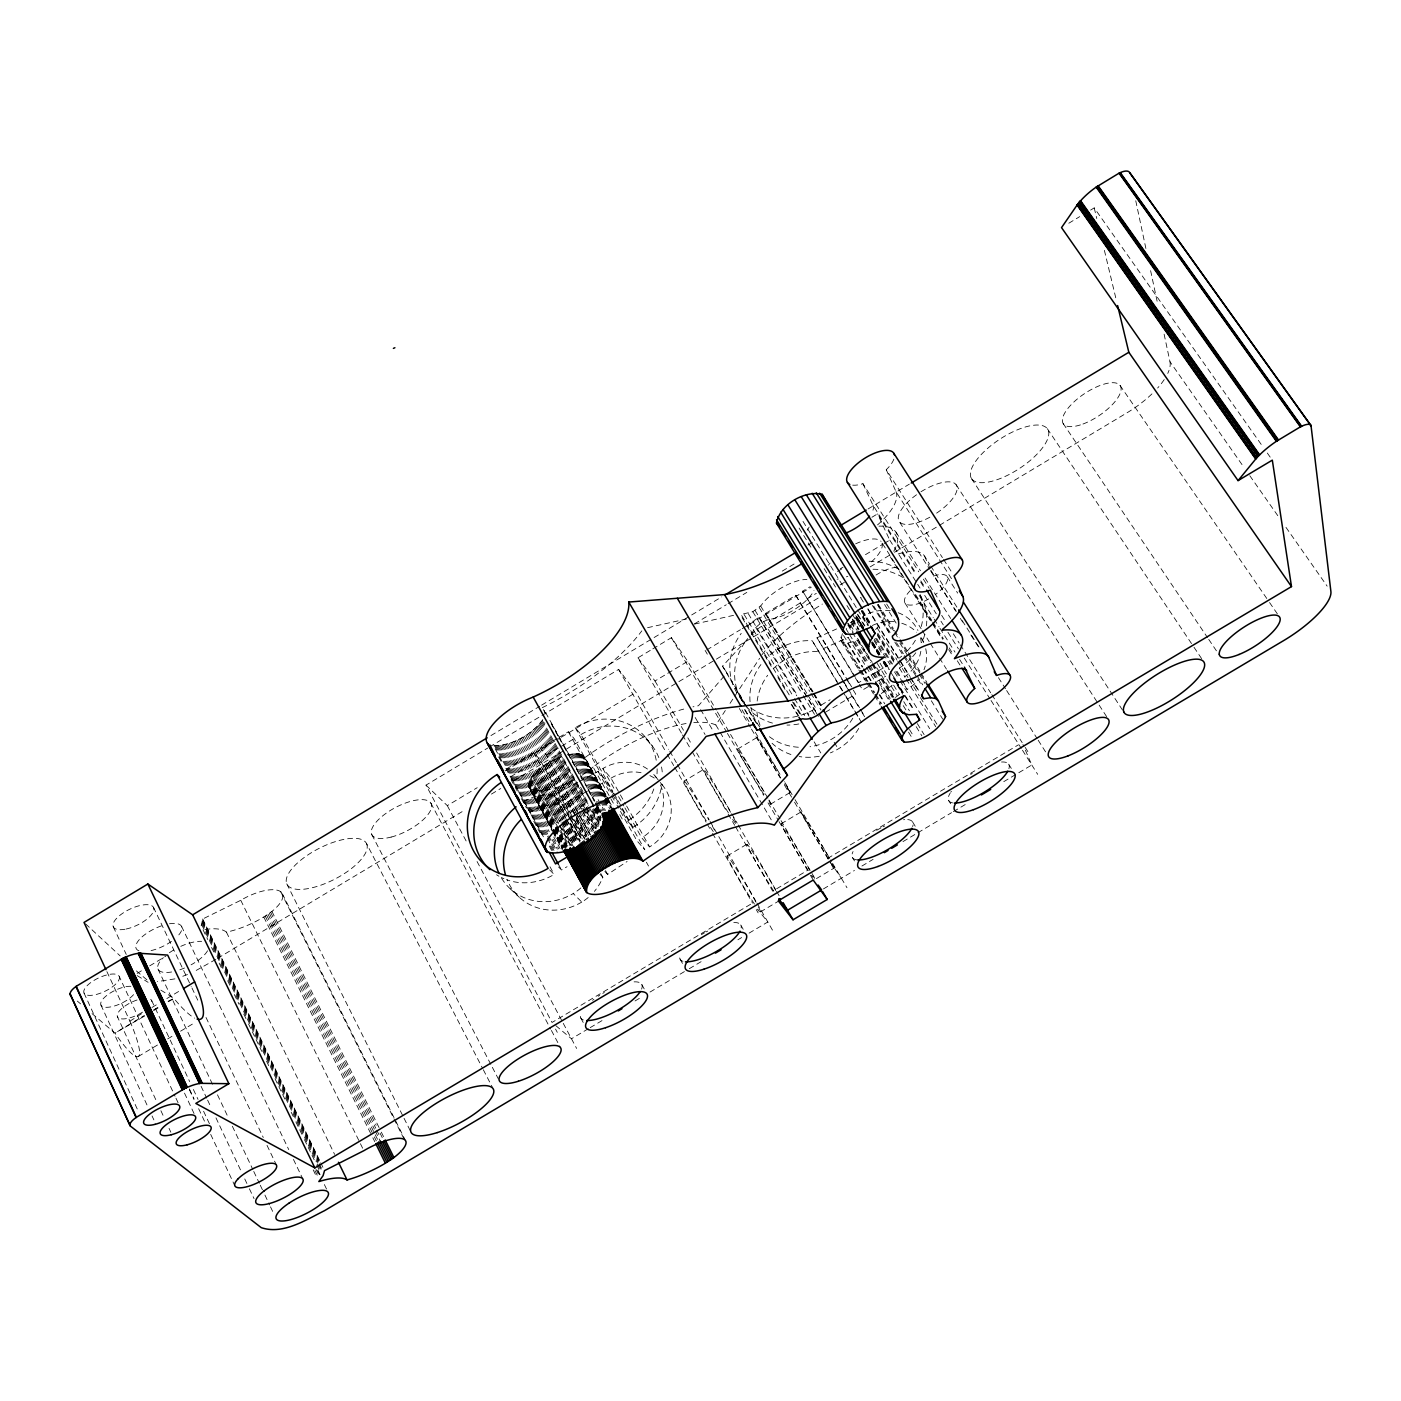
<?xml version="1.0" encoding="UTF-8"?>
<svg xmlns="http://www.w3.org/2000/svg" width="1401" height="1401" viewBox="0 0 1401 1401"><rect width="100%" height="100%" fill="white"/><g stroke="black" fill="none" stroke-linecap="round" stroke-linejoin="round"><path stroke-width="0.75" stroke-dasharray="5 3.75" d="M857.675 668.119L840.705 640.432L842.369 633.655M588.035 804.104L561.626 756.558C548.894 762.547 528.632 771.023 528.913 787.327L552.082 829.567M201.149 925.868L202.725 918.986L240.762 900.3A33.571 12.872 -26.6 0 1 278.484 890.563A33.571 12.872 -26.6 0 1 271.917 911.403L263.791 917.025A52.643 20.297 -26.6 0 1 226.419 932.138A50.401 19.089 -26.1 0 0 202.497 929.984M766.4 754.158L757.083 737.434L779.096 772.844M816.433 878.602L834.523 867.832L832.229 863.261M875.572 629.627L882.28 621.921L883.856 617.368L877.726 604.374M751.426 634.285C754.771 626.895 761.776 621.379 769.517 619.295A32.433 12.644 -31.2 0 0 813.981 590.434M807.221 530.191L809.165 527.056M501.751 760.901L493.502 745.77C512.626 745.525 531.644 734.772 542.905 719.484L544.989 723.249M789.218 694.914L741.041 614.461L752.827 611.729L761.198 605.425A32.433 12.644 -31.2 0 1 806.906 579.489M693.793 722.548A96.739 35.568 -29.6 0 1 715.858 724.965L725.315 710.552M730.044 703.337L733.599 697.926M734.789 696.122L759.622 658.277M724.124 676.158L698.451 705.754A127.211 46.776 -29.6 0 0 692.987 706.84M755.664 722.303L722.513 666.158L750.358 636.036M856.256 616.86L857.85 619.89L846.116 628.996L848.393 632.709M881.282 693.583L893.313 684.301M895.432 697.488L902.244 692.252L896.763 681.657M606.055 795.243L584.97 757.556L586.143 756.715A127.211 46.776 -29.6 0 1 684.476 708.888M604.864 871.475L607.614 874.417L627.105 861.492M1068.805 223.232L1079.698 216.647M1090.591 210.08L1094.216 207.891L1262.283 445.938M490.945 735.578L539.718 706.262M541.609 705.141L689.817 616.072M691.691 614.951L721.708 596.914M808.009 545.042L815.505 540.541M868.042 508.983L909.319 484.168M750.656 904.24L552.047 1022.467L426.009 785.12L487.723 748.046M489.579 746.926L540.068 716.594M541.942 715.473L618.612 669.433L636.036 692.374L668.697 749.307M681.429 733.056L637.963 657.805L650.975 649.976M652.831 648.856L671.429 637.683L687.751 661.325L716.296 710.062M694.511 623.83L726.261 604.759M728.117 603.638L746.803 592.413M782.283 571.1L797.222 562.134M871.93 517.249L877.534 513.887L916.026 574.76M137.14 973.415L142.517 970.175M149.714 965.867L165.878 956.147M506.269 769.061L533.693 752.6L539.735 759.289L570.119 814.366M557.23 738.467L540.523 748.502L546.53 755.227L579.086 814.051M559.087 737.364L568.368 731.795L574.182 738.625L608.069 799.218M795.786 595.302L800.164 603.043L770.34 620.941L765.769 613.305L795.786 595.302L848.235 681.254M858.148 682.532L802.685 591.152L810.181 586.669M426.009 785.12L447.304 805.645L477.198 787.695M505.236 770.865L559.419 738.345M561.293 737.224L636.036 692.374M637.963 657.805L655.003 680.991L665.93 674.424M667.734 673.338L687.751 661.325M706.752 649.924L740.358 629.75M742.232 628.629L811.319 587.177M837.465 571.485L843.069 568.123M865.468 554.673L882.28 544.586M884.136 543.465L889.74 540.103L877.534 513.887M510.665 776.732L539.735 759.289M546.53 755.227L574.182 738.625M807.029 598.928L816.328 593.341M215.824 959.405L193.898 971.716M217.698 958.284L465.167 809.831M491.418 794.087L500.787 788.465M513.904 780.585L564.533 750.218M566.407 749.097L677.016 682.742M678.89 681.622L714.51 660.256M716.384 659.135L752.004 637.77M753.878 636.649L819.497 597.281M840.11 584.918L845.731 581.538M870.109 566.915L892.595 553.413M894.486 552.292L1126.947 412.84A57.056 21.873 -34 0 0 1152.147 393.699M129.908 1021.171L142.727 1013.011M151.991 1007.459L159.416 1003.011M166.824 998.563L181.657 989.666M92.063 1013.623L114.952 1033.097L144.268 1015.532M153.427 1010.033L158.926 1006.741M168.085 1001.26L173.952 998.423A72.589 15.604 59.3 0 0 194.686 1018.124M144.618 1016.023L114.952 1033.097M153.777 1010.524L159.276 1007.214M168.453 1001.715L173.952 998.423M138.139 1056.582L158.436 1044.428M167.647 1038.912L173.181 1035.602M180.554 1031.189L195.317 1022.345M706.227 820.793A32.065 1.524 59.1 0 1 684.143 781.075L703.687 769.377M737.504 749.15L757.083 737.434M821.144 705.106L830.11 699.747M884.942 661.955L887.201 665.615L858.655 682.672L853.051 673.531M558.544 866.974L561.538 870.003L567.072 866.694M825.417 712.251L855.731 694.125L852.333 688.556M868.007 686.788L862.683 689.975L859.286 684.389M876.868 681.499L885.73 676.193M770.515 804.209L790.146 792.493L784.28 781.705M727.101 856.029L746.978 844.173M781.163 823.788L801.039 811.932L822.912 847.15M827.676 858.393L1018.422 744.842M760.41 911.928L780.287 900.107M588.297 1028.754L571.468 1038.771L553.658 1023.833M590.171 1027.651L605.127 1018.755M635.038 1000.962L642.516 996.514M650.011 992.066L687.401 969.825M689.274 968.704L702.356 960.928M737.889 939.791L741.619 937.567M749.097 933.119L767.801 921.998L757.626 909.407M823.455 888.899L854.435 870.459M861.913 866.028L873.103 859.356M902.98 841.598L916.044 833.823M917.9 832.719L951.507 812.72M953.38 811.617L966.445 803.841M1003.781 781.635L1031.784 764.981L1022.958 744.474M577.562 782.423L558.946 792.423L567.51 801.827L586.511 836.204M579.436 781.408L598.052 771.408L606.265 781.005L614.601 795.873M567.51 801.827L606.265 781.005M801.004 811.95L810.864 829.62M542.24 707.68L543.641 706.997A143.708 59.665 -29.3 0 0 641.833 630.87M844.278 683.338L816.993 637.805L836.59 628.944M850.319 622.745L858.165 619.189L863.839 628.384M823.175 648.698L848.428 637.28M840.705 640.432L843.314 642.744L847.552 643.182L858.62 640.099M187.489 974.536L179.871 977.355M174.915 978.861L157.245 981.628M567.317 754.771L578.981 753.738L584.97 757.556M647.595 627.683L686.42 619.014M694.511 624.093L733.669 615.319M790.146 792.493L784.402 783.93M146.895 979.807L135.879 970.49M834.453 867.814L831.896 864.137M137.158 975.604L148.086 982.311M160.835 990.139L173.584 997.967M77.335 1001.102L80.61 1003.887M85.601 923.889L120.171 955.92M510.244 888.777L519.333 897.323M549.63 869.881L554.166 874.417A57.196 52.783 -45.3 0 1 506.532 879.705M501.628 878.287A56.022 51.907 -45.6 0 0 573.237 893.523L581.783 902.069A47.161 43.816 -45.9 0 0 589.348 896.535M523.238 801.827L532.117 811.109A47.056 43.624 -45.5 0 1 562.799 804.647L569.121 816.118M600.066 874.347L602.85 877.271A47.161 43.816 -45.9 0 1 594.392 891.386M523.711 801.547A47.494 43.956 -45.4 0 1 554.183 795.278L562.799 804.647M618.927 805.715L627.455 820.933L632.989 827.29A57.196 53.01 -41.1 0 0 661.937 784.122M624.899 807.869L641.711 837.833L649.591 846.904A42.17 39.298 -41.5 0 0 660.029 782.616M647.49 769.044A42.573 39.613 -41.4 0 0 602.815 768.554L610.994 778.168L619.33 793.036M656.228 760.253A57.564 53.291 -41.1 0 0 575.198 727.679L580.977 734.544L612.815 791.337M655.09 776.049L658.943 780.847M660.239 782.458L662.813 785.646M645.668 737.539L652.743 746.575M1267.31 453.048L1271.057 458.372M1164.108 334.174L1169.975 361.703L1243.563 466.813M1249.815 475.727L1278.5 516.689M1285.978 527.371L1327.15 586.161M829.952 861.703L841.371 878.234M1120.012 385.398L1268.325 600.731M1269.551 602.535L1279.446 616.878M1063.184 423.575L1207.522 637.613M1208.748 639.416L1219.746 655.756M1047.353 428.724L1192.776 645.441M1193.985 647.244L1202.461 659.889M739.465 696.857L743.055 702.216M722.513 666.158L726.979 672.865M971.541 478.617L1122.972 710.797M956.06 484.641L1098.839 704.65M1099.155 705.141L1107.175 717.487M893.838 459.178A27.407 11.173 -32.3 0 1 886.255 469.685L942.4 557.598M943.573 559.437L952.925 574.095M886.255 469.685L895.992 491.663L938.232 557.878M939.406 559.717L952.312 579.944M947.181 576.652L957.671 593.113M898.216 553.938A50.786 19.264 -31.8 0 1 924.52 556.074L929.581 564.183M930.737 566.004L957.496 608.087M916.517 494.763A33.869 13.222 -32.4 0 0 899.039 521.172L929.493 569.121M930.667 570.96L956.375 611.431M962.224 620.643L980.928 650.082M998.458 677.681L1005.463 688.714M1006.636 690.553L1037.02 738.397M1038.194 740.236L1047.545 754.964M930.894 570.295L955.657 611.029M960.333 618.384L962.662 622.062M970.84 634.951L980.192 649.661M895.975 532.117L920.422 570.715M925.08 578.053L950.684 618.489M852.684 485.149A27.407 11.173 -32.3 0 0 862.946 483.695L918.723 571.801M923.364 579.138L929.178 588.315M862.946 483.695L873.016 505.306L916.149 573.499M920.807 580.872L925.483 588.245M920.685 582.133L924.187 587.667M941.682 615.337L945.185 620.871M953.345 633.777L959.177 643.006M960.35 644.845L990.665 692.812M991.838 694.651L1022.17 742.618M1025.182 747.381L1028.176 752.127M889.74 540.103L916.517 582.501M917.69 584.34L920.019 588.035M924.678 595.407L936.306 613.831M940.964 621.203L943.293 624.899M947.952 632.271L958.424 648.856M964.256 658.067L989.859 698.626M991.032 700.465L1021.294 748.397M1022.467 750.236L1037.686 774.333M919.144 595.25L933.241 617.683M934.169 619.084L939.02 626.842M939.948 628.261L954.974 652.078M959.597 659.416L963.293 665.335M915.483 594.444L931.735 620.258M932.908 622.097L943.363 638.681M949.16 647.892L952.645 653.426M957.303 660.799L960.788 666.333M882.63 543.781L931.297 621.028M932.453 622.867L942.873 639.416M890.213 556.757L931.49 622.289M932.628 624.11L941.805 638.663M948.687 649.591L952.137 655.055M1008.65 764.175L1011.627 768.886M904.993 603.043L921.122 628.734M922.261 630.573L929.178 641.588M930.334 643.427L938.39 656.263M939.546 658.102L946.446 669.118M886.675 604.041L890.108 609.523M884.574 604.531L896.15 623.095M878.287 604.374L893.33 628.524M894.486 630.38L899.127 637.823M900.283 639.679L907.218 650.817M908.373 652.673L919.949 671.254M921.105 673.11L926.902 682.41M877.709 605.074L893.628 630.853M894.766 632.692L907.288 652.796M908.426 654.635L919.809 672.918M920.947 674.739L926.639 683.881M828.376 858.603L812.51 832.422M883.856 617.368L891.859 630.24M899.862 643.094L918.163 672.48M919.301 674.319L925.01 683.495M873.716 606.073L890.09 632.429M896.517 642.726L903.365 653.724M904.503 655.545L915.904 673.881M917.042 675.72L922.734 684.879M872.368 605.442L889.617 633.182M882.28 621.921L889.127 632.919M894.819 642.096L902.804 654.932M903.943 656.754L922.191 686.105M931.315 700.763L942.715 719.116M867.902 608.647L898.689 658.242M899.827 660.081L910.09 676.613M911.228 678.452L919.214 691.306M863.366 602.062L859.934 596.546A25.393 9.632 -31.8 0 1 859.478 595.653M867.919 609.417L898.742 659.065M899.88 660.904L909.004 675.615M910.142 677.454L919.284 692.164M877.271 628.051L896.587 659.188M897.726 661.009L907.953 677.506M909.091 679.327L919.301 695.824M920.439 697.645L937.479 725.123M877.849 633.287L894.871 660.747M899.407 668.084L905.081 677.243M906.219 679.065L935.728 726.681M862.543 610.311L871.597 624.916M877.254 634.04L894.206 661.412A57.984 53.641 -25.8 0 0 896.798 659.783M862.438 611.414L870.476 624.391M877.359 635.494L895.729 665.142M861.405 610.293L870.529 625.039M861.44 611.449L869.391 624.303M890.458 610.748A39.491 36.706 -25.3 0 0 862.963 616.317L868.655 625.494M876.623 638.366L892.542 664.092M897.095 671.429L901.649 678.784M875.502 638.348L891.299 663.881M895.817 671.184L907.095 689.415A39.123 36.426 -25.2 0 0 917.9 680.115M803.001 521.4L856.624 608.034M857.762 609.873L866.886 624.618M874.136 638.944L889.985 664.582M894.521 671.902L899.057 679.222M900.195 681.061L929.651 728.66M858.095 614.829L864.925 625.862M874.014 640.572L883.12 655.283M857.237 614.233L865.17 627.07M856.729 616.3L863.506 627.263M872.525 641.868L880.423 654.652M872.911 643.077L879.723 654.092M884.276 661.447L888.812 668.785M893.348 676.14L895.624 679.818M855.818 615.687L863.874 628.716M872.718 643.357L879.968 654.757M884.171 661.885L889.162 669.643M890.318 671.517L894.924 678.96M896.062 680.816L904.118 693.845M905.274 695.702L914.468 710.587M857.85 619.89L863.576 629.154M871.597 642.131L879.6 655.09M884.189 662.515L887.621 668.067M895.642 681.044L903.645 694.003M904.783 695.859L913.942 710.675M871.842 643.024L881.982 659.433M883.103 661.254L887.604 668.557M893.243 677.664L896.622 683.128M897.743 684.949L902.244 692.252M855.661 617.351L862.963 628.856M872.122 643.689L879.005 654.81M883.576 662.235L888.164 669.643M895.029 680.763L903.05 693.758M855.783 618.174L862.666 629.294M871.825 644.127L878.69 655.248M883.278 662.673L887.866 670.081M897.025 684.914L902.752 694.195M799.078 528.037L812.738 550.173M824.138 568.631L835.539 587.072M846.922 605.53L851.475 612.902M852.614 614.759L861.738 629.522M852.596 619.014L859.093 629.557M880.038 663.181L886.448 673.881M893.593 685.159L899.249 694.318M903.768 701.656L909.424 710.815M917.34 723.634L924.117 734.632M852.438 619.4L858.13 628.629M852.614 620.696L858.358 629.995M851.265 621.326L857.167 630.573M877.254 663.461L886.29 678.119M886.815 679.012L896.973 695.509M903.242 705.614L906.622 711.095M916.184 726.664L921.84 735.823M851.213 622.569L855.783 629.995M850.477 625.039L853.892 630.59M876.728 667.664L894.994 697.313M848.358 623.515L852.911 630.905M857.465 638.296L872.245 662.305M873.383 664.144L893.856 697.4M847.552 623.13L853.227 632.324M858.883 641.518L871.334 661.727M872.455 663.566L892.84 696.665M847.833 625.004L870.827 662.585M871.965 664.442L892.384 697.61M855.293 641.5L868.848 663.514M869.968 665.352L890.283 698.381M909.477 729.571L913.995 736.908M849.531 634.565L867.762 664.214M868.9 666.053L878.007 680.886M879.145 682.742L889.407 699.414M853.191 642.148L866.729 664.179M867.867 666.018L876.886 680.693M881.404 688.049L888.181 699.046M908.496 732.093L911.876 737.609M948.687 800.531L950.631 803.701M848.288 637.735L865.695 666.053M866.466 667.331L875.555 682.129M843.507 635.494L862.823 666.964M863.962 668.82L871.912 681.779M879.863 694.738L884.416 702.146M847.552 643.182L862.21 667.086M863.349 668.925L871.247 681.779M879.145 694.651L884.784 703.845M780.76 778.063L768.011 756.89M528.913 787.327L529.648 788.36A45.305 17.285 -29.2 0 0 575.005 779.411M840.723 637.105L860.004 668.54M861.142 670.396L867.937 681.481M869.075 683.338L874.749 692.584M875.87 694.441L881.544 703.67M843.314 642.744L859.128 668.522M860.249 670.361L867.026 681.411M868.165 683.268L873.804 692.479M874.942 694.318L880.581 703.53M858.813 669.958L865.59 681.044M866.729 682.882L873.506 693.95M874.644 695.807L880.301 705.036M802.685 591.152L851.948 671.692M849.374 683.128L851.65 686.875M800.164 603.043L845.521 677.401M846.659 679.257L851.195 686.7M816.993 637.805L842.737 680.08M843.857 681.902L847.202 687.418M848.323 689.257L859.531 707.628M845.381 685.159L849.829 692.462M850.932 694.283L860.932 710.692M862.035 712.514L866.483 719.799M778.15 649.153A56.163 52.362 -30 0 1 812.247 640.782L839.006 684.809M840.127 686.648L844.61 693.985M845.714 695.824L859.706 719.238M838.376 684.371L812.195 640.695M839.479 686.192L845.031 695.316M846.134 697.138L861.668 722.671M912.629 821.984L915.518 826.748M747.083 626.615A57.791 53.588 -30.3 0 1 758.887 617.438L763.51 625.039A57.406 53.308 -30.2 0 0 751.777 634.163M784.63 659.818L778.098 649.066A56.233 52.415 -30 0 0 766.61 657.997M818.464 716.401L814.139 709.291A57.791 53.588 -30.3 0 1 749.868 707.277M834.173 742.232L838.236 748.94M765.769 613.305L813.053 691.744M814.174 693.618L822.054 706.664M760.743 606.16L812.457 691.936M813.596 693.81L821.459 706.857M768.606 619.365L812.072 691.429M813.175 693.285L822.089 708.065M759.219 607.509L809.778 691.429M810.916 693.285L821.021 710.079M763.615 621.554L807.029 693.67M808.132 695.526L817.046 710.325M755.086 610.451L815.662 711.165M758.887 617.438L816.223 712.671M752.827 611.729L802.16 693.793M803.281 695.667L814.489 714.317M748.292 613.656L797.589 695.789M798.71 697.663L808.797 714.457M755.682 627.35L796.749 695.789M797.852 697.645L808.955 716.139M744.211 614.619L793.491 696.84M794.612 698.696L804.682 715.526M793.702 702.391L801.547 715.491M742.092 617.683L771.233 666.351M777.958 677.594L786.924 692.567M792.528 701.936L801.495 716.909M791.95 704.738L798.605 715.858M814.139 741.83L820.793 752.95M791.215 704.318L797.834 715.386M852.579 857.727L854.47 860.914M725.63 670.851L744.579 702.672M745.455 704.423L758.869 726.874M745.017 709.694L751.619 720.867M744.544 709.659L751.426 721.06M742.057 709.817L749.798 722.916M755.314 732.268L780.69 775.541M785.103 782.791L793.929 797.764M795.032 799.638L831.441 861.387M832.544 863.261L846.975 887.726M705.123 650.432L707.33 654.179M739.36 708.503L750.393 727.242M751.496 729.115L780.199 777.835M784.613 785.313L793.456 800.304M794.56 802.178L830.53 863.226M831.476 864.837L833.367 868.06M824.541 849.917L829.55 858.533M717.382 711.936L729.466 732.548M730.551 734.422L767.871 798.132M768.974 800.006L779.954 818.744M781.04 820.618L815.067 878.725M671.429 637.683L726.313 731.515M727.417 733.388L763.633 795.313M768.028 802.826L777.905 819.708M779.009 821.581L807.536 870.371L772.687 891.124L735.753 827.15M810.373 875.222L813.21 880.056M715.858 724.965L719.098 730.534M720.184 732.39L772.196 821.459M700.64 709.536L713.827 732.163M695.176 717.487L705.053 734.509M655.003 680.991L683.478 730.254M687.856 737.837L692.252 745.402M696.63 752.985L730.586 811.722M731.672 813.631L737.154 823.105M738.239 824.996L775.489 889.425M776.574 891.316L779.867 896.99M682.515 734.947L691.201 749.99M692.287 751.882L727.049 812.09M728.135 813.981L734.667 825.259M669.801 751.199L676.333 762.582M677.419 764.491L708.994 819.515M710.079 821.424L755.822 901.123M756.908 903.015L773.282 931.542M618.612 669.433L666.123 752.355M667.209 754.228L673.688 765.541M674.774 767.433L706.086 822.089M707.172 823.963L711.498 831.511M712.566 833.385L752.53 903.12M756.242 909.599L758.116 912.839M740.726 924.958L743.476 929.774M860.634 709.466L864.54 716.366M620.38 794.892L625.599 804.174M626.632 806.03L649.591 846.904M602.815 768.554L614.374 789.148M618.577 796.626L623.848 805.995M613.883 793.229L632.989 827.29M615.634 797.729L617.718 801.442M621.886 808.867L644.81 849.759L636.877 840.705L616.948 805.12M575.198 727.679L611.466 792.388M612.535 794.297L617.859 803.806M598.052 771.408L610.643 793.877M611.694 795.75L615.897 803.246M686.105 723.529A96.739 35.568 -29.6 0 0 593.096 767.03L614.409 805.12M619.732 814.629L624.005 822.247M646.386 862.228L648.523 866.046M607.106 797.116L611.326 804.664M609.137 801.127L611.256 804.91M583.184 755.524L606.405 797.046M607.456 798.938L611.677 806.486M582.658 755.104L605.88 796.644M606.931 798.535L611.169 806.083M582.063 754.736L605.285 796.293M606.353 798.185L611.624 807.624M581.38 754.403L604.619 795.978M605.687 797.87L610.959 807.326M568.368 731.795L604.952 797.607M605.617 798.43L610.924 807.957M579.839 753.913L604.146 797.397M605.214 799.288L609.435 806.853M578.981 753.738L609.628 808.605M578.035 753.598L603.411 799.025M604.479 800.917L608.699 808.5M577.054 753.528L602.43 798.973M603.481 800.864L607.719 808.447M576.004 753.51L601.379 798.973M602.448 800.864L606.668 808.43M574.9 753.528L600.276 799.008M601.344 800.899L605.565 808.482M573.745 753.615L599.12 799.113M600.188 801.004L605.477 810.479M572.536 753.738L604.269 810.636M571.293 753.931L596.686 799.463M597.737 801.354L603.025 810.846M570.014 754.158L595.39 799.708M596.441 801.6L601.73 811.091M594.917 801.127L544.131 709.939L544.989 712.584M595.968 803.018L600.906 811.897M551.206 723.179L558.544 736.366M559.594 738.257L562.747 743.913M563.797 745.805L594.269 800.496M598.297 807.589L600.556 811.809M543.29 709.571L547.511 717.137M551.293 723.879L561.206 741.724M563.885 746.505L582.273 779.534M588.035 789.866L594.339 801.179M595.39 803.071L600.626 812.492M597.474 807.554L600.626 813.21M596.336 806.433L600.539 813.963M596.931 807.939L601.152 815.54M596.161 807.221L600.364 814.752M595.915 808.062L601.152 817.466M680.028 959.037L682.742 963.888M595.53 808.342L600.819 817.834M595.583 808.902L600.819 818.324M595.18 809.796L600.399 819.2M594.112 808.78L600.451 820.18M593.639 808.815L600.959 821.984M580.539 787.187L584.707 794.7M592.676 809.27L601.117 824.489M542.292 720.447L588.262 803.176M592.43 810.689L600.801 825.732M592.255 811.704L599.663 825.014M541.609 721.445L588.367 805.628M589.436 807.536L598.998 824.751M540.856 722.443L586.564 804.682M587.614 806.573L599.225 827.501M540.033 723.441L585.688 805.68M586.739 807.589L597.369 826.713M558.666 757.731L585.075 805.295M586.126 807.186L596.686 826.222M539.14 724.457L584.777 806.678M585.828 808.605L596.441 827.711M557.178 758.361L596.231 828.779M538.194 725.473L583.797 807.694M584.847 809.603L595.46 828.727M555.689 759.044L582.08 806.643M583.131 808.535L594.742 829.48M537.178 726.506L581.695 806.801M582.746 808.71L594.409 829.742M554.201 759.762L581.625 809.27M582.693 811.161L593.236 830.215M536.11 727.522L593.306 830.74M534.989 728.538L592.15 831.756M533.816 729.553L578.245 809.831M579.296 811.739L591.31 833.665M580.137 815.96L590.627 834.926M532.59 730.551L577.002 810.829M578.053 812.738L589.681 833.753M549.787 762.109L589.839 834.506M531.312 731.532L591.169 840.092M548.351 762.95L574.69 810.584M575.741 812.492L588.385 835.346M529.998 732.513L574.357 812.79M575.408 814.699L588.087 837.64M546.95 763.825L586.949 836.222M605.512 870.599L607.614 874.417M528.65 733.459L571.923 811.827M576.144 819.48L585.653 836.677M545.567 764.718L571.871 812.352M576.074 819.97L585.548 837.115M527.249 734.404L570.505 812.773M574.725 820.426L585.285 839.532M544.201 765.629L584.83 839.339M571.17 816.258L583.744 839.041M525.83 735.315L569.156 814.191M570.119 815.61L582.834 838.971M570.172 818.026L581.765 839.041M600.749 873.436L602.85 877.271M533.693 752.6L570.54 819.427M571.608 821.336L581.082 838.516M524.377 736.208L568.648 816.52M568.911 817.046L581.52 839.917M540.366 768.466L566.617 816.1M570.802 823.718L580.259 840.863M522.906 737.084L566.109 815.47M570.33 823.123L579.804 840.337M554.183 795.278L565.566 815.925M569.699 823.438L580.049 842.211M539.157 769.429L565.409 817.063M566.442 818.972L579.051 841.843M521.417 737.907L565.654 818.237M566.705 820.145L579.349 843.104M538.019 770.392L564.235 818.044M565.286 819.935L577.877 842.807M519.911 738.712L564.113 819.06M565.181 820.968L576.757 842.001M536.916 771.373L563.132 819.007M564.183 820.916L575.706 841.878M518.388 739.483L562.589 819.83M563.64 821.757L576.266 844.715M535.882 772.354L562.081 819.988M563.114 821.897L575.688 844.75M516.846 740.218L561.03 820.583M562.081 822.51L574.708 845.468M534.902 773.334L561.083 820.968M562.116 822.86L574.69 845.731M533.974 774.315L560.137 821.932M561.188 823.841L573.745 846.694M515.323 740.919L559.489 821.301M563.692 828.954L573.149 846.186M533.116 775.278L558.228 820.986M562.414 828.604L571.818 845.749M513.782 741.567L558.999 823.893M560.05 825.802L570.557 844.961M532.327 776.242L558.456 823.841M559.507 825.749L571.013 846.694M512.258 742.197L556.67 822.877M560.593 830.285L569.209 845.731M530.944 778.133L568.543 846.642M510.735 742.758L555.917 825.136M556.968 827.045L567.475 846.204M530.349 779.044L555.409 824.716M556.442 826.608L566.88 845.644M529.841 779.937L554.884 825.592M555.917 827.501L567.405 848.428M641.781 984.5L644.442 989.351M509.228 743.283L554.393 825.679M555.444 827.606L565.951 846.764M529.403 780.812L554.428 826.467M555.479 828.359L565.899 847.377M529.053 781.67L554.06 827.308M555.094 829.199L565.514 848.218M507.74 743.773L553.745 828.114M554.796 830.005L564.445 847.272M528.545 783.282L563.938 847.885M528.422 784.052L552.344 827.746M553.377 829.637L562.747 846.729M506.269 744.211L552.467 828.569M553.325 830.355L562.957 847.745M528.387 785.471L552.292 829.129M553.325 831.038L562.694 848.113M528.492 786.136L551.504 828.481M552.554 830.39L561.889 847.447M552.8 830.951L562.449 848.516M504.815 744.596L552.064 830.898M553.115 832.824L562.554 850.092M503.397 744.929L549.577 829.357M553.78 837.027L560.085 848.533M502.013 745.227L549.245 831.599M553.448 839.269L558.684 848.866M500.665 745.455L547.896 831.861M552.082 839.549L557.335 849.146M499.351 745.647L547.633 833.998M548.667 835.924L557.073 851.283M498.073 745.77L546.548 834.506M547.563 836.397L555.812 851.493M496.847 745.857L546.355 836.502M547.388 838.393L554.603 851.615M495.691 745.875L545.182 836.572M550.33 846.011L553.43 851.685M494.571 745.84L544.061 836.572M549.227 846.029L552.309 851.703M511.698 778.641L543.886 837.64M558.421 864.294L561.538 870.003M505.884 768.466L541.977 834.646M498.686 756.978L501.786 762.652M511.067 779.692L517.249 791.04M521.382 798.605L526.548 808.062M533.763 821.301L539.945 832.649M550.015 866.799L554.166 874.417M580.837 1018.072L583.464 1022.958M447.304 805.645L467.829 844.173M477.058 861.51L562.239 1021.434M563.255 1023.36L576.634 1048.456M555.532 1029.052L557.283 1032.344M430.895 803.158L550.646 1029.034M551.399 1030.453L560.593 1047.79M924.52 556.074L930.036 568.386M858.165 619.189L862.998 628.419M887.201 665.615L889.127 669.31M862.963 616.317L867.762 625.564M371.825 834.628L491.331 1065.373M492.346 1067.317L498.371 1078.945M366.467 843.437A44.692 17.267 -27.2 0 1 313.631 887.393A44.692 17.267 -27.2 0 1 300.059 860.739A44.692 17.267 -27.2 0 1 366.467 843.437L482.329 1067.842M483.327 1069.769L492.329 1087.176M902.559 680.553L907.095 689.415M286.767 883.856L403.418 1117.035M404.048 1118.296L410.265 1130.695M282.424 893.873L405.782 1141.167M280.708 891.736L404.241 1139.451M271.917 911.403L380.354 1130.187M381.317 1132.148L384.224 1137.997M270.673 912.384L376.151 1125.301M380.021 1133.111L382.928 1138.96M269.377 913.329L375.766 1128.208M376.729 1130.169L380.599 1137.98M268.046 914.275L374.365 1129.153M375.328 1131.115L380.161 1140.887M266.663 915.203L377.762 1139.871M265.244 916.131L373.384 1134.933M374.365 1136.894L376.291 1140.799M263.791 917.025L371.878 1135.861M372.841 1137.805L374.785 1141.71M240.762 900.3L363.857 1150.694M226.419 932.138L334.611 1154.371M202.725 918.986L319.778 1160.799M320.724 1162.76L323.578 1168.662M202.76 920.019L319.726 1161.709M202.672 921.122L318.605 1160.711M202.462 922.243L318.325 1161.744M319.27 1163.706L322.125 1169.59M202.147 923.417L317.904 1162.795M318.868 1164.756L321.705 1170.641M201.691 924.625L316.433 1161.954M317.379 1163.916L321.179 1171.761M203.04 929.791L207.768 939.598M211.569 947.444L214.406 953.328M219.151 963.117L222.934 970.963M227.68 980.77L230.517 986.654M234.3 994.5L239.046 1004.289M243.774 1014.096L247.574 1021.942M248.52 1023.903L261.777 1051.345M266.523 1061.152L270.305 1068.998M275.051 1078.788L286.417 1102.324M291.145 1112.131L294.946 1119.959M295.891 1121.921L303.474 1137.612M304.42 1139.573L311.057 1153.286M312.003 1155.247L315.785 1163.093M316.731 1165.054L320.531 1172.9M317.869 1170.168L320.706 1176.034M317.712 1170.781L319.621 1174.721M324.367 1184.563L327.221 1190.465M316.048 1169.415L318.885 1175.299M315.05 1170.658L317.887 1176.542M313.194 1169.853L316.976 1177.681M181.517 926.289L288.746 1149.626M293.457 1159.433L302.861 1179.012M921.455 637.84L923.224 641.518M153.48 907.34L191.201 986.409M191.955 987.985L197.769 1000.174M206.017 1017.476L263.265 1137.472M267.013 1145.335L276.4 1165.002M157.963 969.002L213.775 1086.948M217.488 1094.811L227.715 1116.422M232.373 1126.264L252.828 1169.502M253.756 1171.464L259.343 1183.267M260.271 1185.228L264.001 1193.092M264.929 1195.053L269.57 1204.895M270.498 1206.856L273.3 1212.758M201.096 1086.3L206.683 1098.121M207.611 1100.1L211.323 1107.981M215.964 1117.84L241.042 1171.043M244.755 1178.942L248.467 1186.822M249.396 1188.784L254.054 1198.643M151.623 1000.472L189.678 1081.59M193.391 1089.505L198.031 1099.4M203.6 1111.273L211.026 1127.104M113.271 926.762L126.265 954.449M189.363 1088.91L194.003 1098.804M198.644 1108.681L205.124 1122.534M210.693 1134.39L234.825 1185.806M189.415 1089.75L194.003 1099.522M184.512 1093.13L195.562 1116.772M119.225 976.392A19.474 7.39 -25.4 0 1 95.443 994.675A19.474 7.39 -25.4 0 1 90.172 983.012A19.474 7.39 -25.4 0 1 119.225 976.392L175.037 1096.23M175.966 1098.191L179.626 1106.054M106.896 971.611L129.75 1020.804M920.019 594.479L921.823 598.402M137.088 999.981A18.931 7.005 -25.7 0 0 117.421 1016.723L156.369 1100.923M160.905 1110.713L163.619 1116.579M169.048 1128.33L170.852 1132.236M100.942 1005.025L147.49 1106.037M152.044 1115.932L153.882 1119.889M84.042 993.081L138.401 1111.518M895.992 491.663L896.342 492.592A53.466 21.348 -31.9 0 1 876.991 525.375M1094.216 207.891L1096.755 218.503M1104.391 250.359L1116.597 301.32M1135.756 200.781L1146.106 249.483M1150.606 270.656L1157.821 304.542M133.55 994.64A19.194 7.198 -25.5 0 1 107.965 1007.266A19.194 7.198 -25.5 0 1 105.198 996.759A19.194 7.198 -25.5 0 1 131.361 986.339M743.528 701.638A57.791 53.588 -30.3 0 1 738.274 695.071M736.786 692.689A57.791 53.588 -30.3 0 1 741.234 633.357M798.833 723.949A57.406 53.308 -30.2 0 1 792.913 724.807M789.936 725.018A57.406 53.308 -30.2 0 1 786.977 725.07M772.476 723.091A57.406 53.308 -30.2 0 1 748.292 708.748M744.667 704.475A57.406 53.308 -30.2 0 1 747.784 638.541M713.267 831.581A32.065 1.524 59.1 0 1 710.079 826.818M684.143 781.075A32.065 1.524 59.1 0 1 709.029 820.093M712.373 826.135A32.065 1.524 59.1 0 1 714.51 830.145M758.536 907.112A32.538 1.559 59.2 0 1 757.923 909.126M754.456 904.083A32.538 1.559 59.2 0 1 731.112 864.89A32.538 1.559 59.2 0 1 732.635 863.174A32.538 1.559 59.2 0 1 756.032 902.297M503.922 878.672A57.196 52.783 -45.3 0 1 501.383 877.499M498.914 876.203A57.196 52.783 -45.3 0 1 496.532 874.749M1169.975 361.703A57.056 21.873 -34 0 1 1167.751 373.437M1164.213 379.601A57.056 21.873 -34 0 1 1157.646 388.007M735.578 823.42A32.083 1.296 59.1 0 1 731.812 818.079M728.362 812.738A32.083 1.296 59.1 0 1 706.945 776.487A32.083 1.296 59.1 0 1 708.713 776.066A32.083 1.296 59.1 0 1 730.569 812.23M733.511 817.606A32.083 1.296 59.1 0 1 736.296 823.193M773.772 891.106A32.556 1.331 59.2 0 1 750.708 852.281A32.556 1.331 59.2 0 1 752.547 851.773A32.556 1.331 59.2 0 1 775.751 890.563M169.451 923.784A25.253 9.754 -25.9 0 1 176.806 937.041M171.465 941.384A25.253 9.754 -25.9 0 1 149.609 950.929M138.962 950.824A25.253 9.754 -25.9 0 1 140.503 938.337A25.253 9.754 -25.9 0 1 164.933 924.783M129.943 1021.206A72.817 11.208 61.5 0 1 115.25 1033.5M150.66 999.316A18.931 7.005 -25.7 0 1 151.851 1001.575M142.534 1012.152A18.931 7.005 -25.7 0 1 117.421 1016.723M657.122 768.816A57.564 53.291 -41.1 0 1 656.631 777.502M653.829 788.956A57.564 53.291 -41.1 0 1 627.455 820.933M580.977 734.544A57.196 53.01 -41.1 0 1 659.293 758.834M661.535 766.977A57.196 53.01 -41.1 0 1 662.288 772.616M207.541 950.789A28.055 10.63 -26.1 0 1 191.061 964.834M184.529 968.003A28.055 10.63 -26.1 0 1 179.205 970.035M171.64 971.979A28.055 10.63 -26.1 0 1 163.374 957.636M169.398 952.75A28.055 10.63 -26.1 0 1 175.493 948.985M180.782 946.34A28.055 10.63 -26.1 0 1 201.621 941.349M768.956 800.777A32.1 0.911 59.1 0 1 768.886 802.195M763.965 794.647A32.1 0.911 59.1 0 1 741.357 756.803A32.1 0.911 59.1 0 1 742.705 756.61A32.1 0.911 59.1 0 1 765.454 794.455M812.79 877.341A32.573 0.928 59.1 0 1 811.407 875.275M808.359 870.529A32.573 0.928 59.1 0 1 785.208 831.721A32.573 0.928 59.1 0 1 786.556 831.494A32.573 0.928 59.1 0 1 809.813 870.284M812.86 875.8A32.573 0.928 59.1 0 1 813.561 877.149M814.296 878.655A32.573 0.928 59.1 0 1 814.454 879.005M610.994 778.168A42.17 39.298 -41.5 0 1 642.026 772.914M649.889 775.611A42.17 39.298 -41.5 0 1 656.929 779.919M925.728 648.733A39.123 36.426 -25.2 0 1 923.995 669.766M872.315 625.494A39.123 36.426 -25.2 0 1 895.975 621.921M901.771 623.252A39.123 36.426 -25.2 0 1 916.622 632.201M921.385 638.173A39.123 36.426 -25.2 0 1 923.995 643.269M858.708 728.432A55.637 51.96 -29.9 0 1 830.39 752.88M819.217 756.242A55.637 51.96 -29.9 0 1 799.165 756.54M790.935 754.509A55.637 51.96 -29.9 0 1 772.039 743.248M760.025 725.298A55.637 51.96 -29.9 0 1 756.785 709.309M757.17 701.06A55.637 51.96 -29.9 0 1 767.695 675.247M773.317 668.75A55.637 51.96 -29.9 0 1 818.464 651.64M581.783 902.069A55.497 51.504 -45.7 0 1 507.127 879.653M529.683 812.65A55.497 51.504 -45.7 0 1 532.117 811.109M920.475 637.753A39.491 36.706 -25.3 0 1 921.263 643.497M920.842 651.307A39.491 36.706 -25.3 0 1 903.4 677.681M898.199 612.727A39.491 36.706 -25.3 0 1 917.953 630.485M653.742 774.473A42.573 39.613 -41.4 0 1 656.351 777.695M660.466 784.91A42.573 39.613 -41.4 0 1 641.711 837.833M580.89 887.919A47.616 44.149 -45.8 0 1 573.237 893.523M920.352 595.758A57.984 53.641 -25.8 0 1 920.334 629.504M915.413 640.239A57.984 53.641 -25.8 0 1 906.202 652.078M901.701 656.158A57.984 53.641 -25.8 0 1 899.302 658.032M840.285 568.683A57.984 53.641 -25.8 0 1 842.982 567.317M869.075 561.276A57.984 53.641 -25.8 0 1 899.565 569.787M920.965 491.769A33.869 13.222 -32.4 0 1 956.2 484.834A33.869 13.222 -32.4 0 1 935.886 513.607M929.879 517.197A33.869 13.222 -32.4 0 1 899.039 521.172M920.545 595.915A57.599 53.343 -25.7 0 1 926.464 625.879M924.818 634.355A57.599 53.343 -25.7 0 1 921.805 642.569M915.799 652.761A57.599 53.343 -25.7 0 1 898.023 668.855M872.981 569.261A57.599 53.343 -25.7 0 1 905.641 579.313M852.806 718.188A56.163 52.362 -30 0 1 832.124 738.887A56.233 52.415 -30 0 1 810.006 746.751M798.377 747.241A56.233 52.415 -30 0 1 767.31 735.035M759.762 727.049A56.233 52.415 -30 0 1 750.848 707.172M750.06 701.708A56.233 52.415 -30 0 1 760.918 664.564M634.093 981.856A34.797 10.998 -28.8 0 1 641.57 989.106M583.341 1019.946A34.797 10.998 -28.8 0 1 580.592 1014.306M592.57 1000.314A34.797 10.998 -28.8 0 1 593.901 999.298M598.157 996.269A34.797 10.998 -28.8 0 1 599.663 995.288M602.763 993.379A34.797 10.998 -28.8 0 1 604.339 992.451M733.809 922.506A34.815 11.05 -29.5 0 1 741.164 927.987M682.952 961.331A34.815 11.05 -29.5 0 1 680.396 954.309M701.358 934.695A34.815 11.05 -29.5 0 1 704.51 932.821M706.122 931.928A34.815 11.05 -29.5 0 1 707.733 931.052M1001.522 762.004A35.078 11.12 -31.3 0 1 1008.895 768.694M952.54 802.861A35.078 11.12 -31.3 0 1 950.123 793.176M950.719 792.23A35.078 11.12 -31.3 0 1 951.384 791.267M970.683 774.438A35.078 11.12 -31.3 0 1 972.259 773.44M907.743 819.603A34.937 11.12 -30.6 0 1 912.629 826.608M856.747 859.846A34.937 11.12 -30.6 0 1 853.051 851.545M876.676 830.32A34.937 11.12 -30.6 0 1 881.492 827.623M883.103 826.783A34.937 11.12 -30.6 0 1 884.731 825.977M903.575 819.725A34.937 11.12 -30.6 0 1 904.713 819.62M873.016 505.306A26.724 10.665 -31.9 0 1 871.807 512.801M893.768 551.241A66.005 25.691 -31.6 0 0 897.165 534.552L896.64 533.291A66.005 25.691 -31.6 0 0 878.952 526.146M933.451 576.056A24.885 9.229 -32 0 1 947.706 578.263A24.885 9.229 -32 0 1 935.238 594.689M928.775 598.91A24.885 9.229 -32 0 1 906.727 604.444A24.885 9.229 -32 0 1 910.335 590.521M861.072 597.614A25.393 9.632 -31.8 0 1 860.634 597.299M876.01 575.04A25.393 9.632 -31.8 0 1 896.605 567.352M762.004 654.67A109.348 40.647 -31.3 0 1 822.352 604.076M593.096 767.03A45.305 17.285 -29.2 0 1 581.082 775.821M882.052 543.15A32.538 12.662 -31.7 0 1 869.093 563.832M847.833 576.301A32.538 12.662 -31.7 0 1 846.397 576.827M838.323 578.998A32.538 12.662 -31.7 0 1 837.115 579.173M828.516 565.163A32.538 12.662 -31.7 0 1 830.022 563.097M855.643 543.833A32.538 12.662 -31.7 0 1 881.071 541.416M971.103 477.811L970.753 476.935A45.392 17.618 -33.1 0 1 1003.589 436.832A45.392 17.618 -33.1 0 1 1048.246 430.352L1048.526 431.245A45.392 17.618 -33.1 0 1 1015.567 470.911A45.392 17.618 -33.1 0 1 971.103 477.811M1082.955 424.03A34.237 13.187 -33.8 0 0 1120.397 385.976A34.237 13.187 -33.8 0 0 1071.835 403.996A34.237 13.187 -33.8 0 0 1082.955 424.03M126.16 929.021A22.328 8.791 -25.7 0 0 153.672 907.743A22.328 8.791 -25.7 0 0 120.521 914.835A22.328 8.791 -25.7 0 0 126.16 929.021M391.159 837.08A33.466 13.012 -27.9 0 0 431.21 803.771A33.466 13.012 -27.9 0 0 382.018 816.415A33.466 13.012 -27.9 0 0 391.159 837.08"/><path stroke-width="1.5" d="M928.057 684.266L938.46 700.973L945.587 716.559C938.407 731.445 920.825 742.127 904.293 742.197L901.806 740.113C902.191 730.394 912.804 725.105 919.669 719.939L916.762 714.3L908.881 714.773L903.015 713.197L900.318 710.5A51.644 17.863 -31.6 0 1 903.89 696.034L904.205 695.614A111.169 37.669 -31.1 0 0 823.017 756.663L774.35 825.171A98.315 32.924 -29.6 0 0 650.642 869.846A46.075 16.024 -29.2 0 1 586.704 892.577C583.989 874.382 628.156 850.022 642.936 861.177L644.127 860.337A129.295 43.326 -29.6 0 1 757.801 807.624L787.467 775.278L759.78 728.66M601.957 813.771C613.253 834.681 562.414 859.338 546.25 851.405A48.089 17.442 -29.1 0 1 593.621 805.75A111.292 42.17 -29.3 0 0 692.514 711.708L788.098 700.955A122.763 45.918 -31.3 0 0 884.259 657.139L883.716 657.174A54.429 19.824 -31.7 0 1 869.496 652.236C866.781 645.598 871.387 638.751 875.065 633.462L871.667 626.877L853.524 634.25L845.784 634.11L842.702 630.958L776.469 523.116C779.902 504.693 804.139 490.175 822.159 494.29L889.32 601.765C896.43 612.114 904.696 626.229 892.384 636.124A27.214 9.912 -31.7 0 0 917.918 634.653A27.214 9.912 -31.7 0 0 939.476 610.363L930.334 590.154A27.915 10.385 -32.1 0 1 917.532 579.524A27.915 10.385 -32.1 0 1 954.204 557.545A27.915 10.385 -32.1 0 1 954.099 575.916L963.188 597.386A54.429 19.824 -31.7 0 1 942.575 629.329L942.19 630.187A67.143 23.852 -31.4 0 1 961.787 636.107L962.259 637.297A67.143 23.852 -31.4 0 1 955.552 657.209L954.414 658.698L955.727 658.155A51.644 17.863 -31.6 0 1 988.528 656.754L996.549 675.422A25.288 8.546 -31.7 0 1 1007.477 683.916A25.288 8.546 -31.7 0 1 974.273 703.74A25.288 8.546 -31.7 0 1 974.728 688.451L964.448 667.156M129.96 1124.53A14.938 5.096 -25.8 0 1 136.09 1117.543L136.37 1117.35A13.66 4.676 -25.8 0 1 137.788 1116.457L184.302 1088.752A19.299 6.62 -26.1 0 1 185.755 1088.034L186.123 1087.859A20.927 7.18 -26.1 0 1 187.261 1087.351L126.072 956.883A20.507 7.846 -25.6 0 0 124.952 957.373L124.584 957.548A18.896 7.233 -25.6 0 0 123.165 958.231L77.633 985.463A13.397 5.096 -25.3 0 0 76.232 986.357L75.969 986.532A14.64 5.569 -25.3 0 0 70.103 993.694L70.05 994.01A14.168 5.394 -25.3 0 0 70.103 994.412L70.138 994.552A13.8 5.254 -25.3 0 0 70.348 995.043L70.435 995.148A13.345 5.079 -25.3 0 0 70.803 995.551M70.05 993.712L129.96 1125.336A14.08 4.816 -25.8 0 0 130.17 1125.774L130.223 1125.879A13.625 4.658 -25.8 0 0 130.591 1126.246L261.251 1227.661C282.984 1234.911 305.646 1220.043 324.612 1210.622L1283.421 640.73A59.35 18.195 -33.1 0 0 1330.897 591.502L1311.021 425.624L1129.714 172.673A13.012 5.569 -35.6 0 0 1120.24 172.656L1119.084 173.234A13.012 5.569 -35.6 0 0 1117.63 174.039L1096.177 187.121A41.4 17.635 -35.4 0 0 1080.679 200.693M842.702 630.958C847.412 612.78 871.037 598.805 889.32 601.765M787.467 775.278L783.299 769.079C801.827 756.137 810.671 731.217 831.914 722.741A33.011 11.733 -31 0 0 873.594 698.906A33.011 11.733 -31 0 0 864.802 684.231A33.011 11.733 -31 0 0 824.208 709.869C818.692 715.105 810.514 720.517 802.615 718.783L757.1 730.166L753.37 724.615L706.157 736.401A146.369 55.497 -29.3 0 1 603.708 814.769L602.272 815.47L604.374 818.114M1238.064 480.613L1256.732 457.794A31.155 10.7 -34.1 0 1 1257.923 456.516L1259.587 454.817L1080.556 200.693L1079.05 202.427A29.806 12.732 -35.3 0 0 1077.982 203.758L1061.538 227.61L1238.064 480.613L1272.318 460.141L1291.494 586.599L314.84 1167.909L195.825 1103.428L228.871 1083.691L167.682 955.079L139.347 953.275A18.318 7.005 -25.6 0 0 138.471 953.345L138.156 953.38A22.223 8.494 -25.6 0 0 126.44 956.743M392.595 1158.504L393.909 1157.541A34.902 10.7 -27.3 0 0 402.122 1138.628A34.902 10.7 -27.3 0 0 363.857 1150.694L324.524 1170.623L323.071 1175.684L318.868 1181.586A52.397 15.849 -26.9 0 1 347.045 1179.94A54.744 16.865 -27.3 0 0 385.398 1163.215L392.595 1158.504L383.892 1140.922M1259.692 454.817A43.291 14.816 -34.1 0 1 1276.399 441.297L1298.92 427.743A13.607 4.676 -34.3 0 1 1300.443 426.885L1301.634 426.272A13.607 4.676 -34.3 0 1 1310.986 425.501L1311.021 425.624M314.84 1167.909L192.655 914.818L147.858 884.013L84.025 922.436L105.968 969.65M192.655 914.818L487.198 737.819M725.455 594.654L794.875 552.94M839.899 525.883L866.168 510.104M911.193 483.047L1128.821 352.281L1117.63 305.558M183.513 988.563L194.634 981.891L147.858 884.013M568.561 856.151L555.549 863.927L549.297 852.456M618.209 1010.962L621.956 1008.738M715.438 953.135L721.06 949.808M884.311 852.701L888.041 850.477M891.772 848.253L897.376 844.926M981.383 794.962L990.7 789.411M827.22 899.477L813.21 880.056L778.291 900.825L793.036 919.792L827.22 899.477L822.58 891.544M393.401 348.394L394.889 347.728M187.646 1087.211A22.679 7.776 -26.1 0 1 199.467 1083.498L199.783 1083.463A18.686 6.41 -26.1 0 1 200.658 1083.341L228.871 1083.691M921.49 694.984L923.784 698.661L930.719 697.716L935.745 698.504L938.46 700.973M546.25 851.405L487.338 743.248A47.249 18.773 -29 0 1 533.168 697.068A109.26 45.357 -29.3 0 0 628.769 602.045L724.475 594.584A120.556 49.403 -31.5 0 0 802.283 563.5M489.877 744.912L495.324 755.945M487.338 743.248L547.336 852.246M497.127 774.543L548.124 868.375A57.564 53.063 -45.2 0 1 473.556 850.862A57.564 53.063 -45.2 0 1 497.127 774.543L499.632 777.17M776.469 523.116L779.709 526.566M778.868 899.092L787.537 910.265L821.651 889.968L818.131 885.064M1311.091 425.869L1129.784 172.813M1120.24 172.656L1301.634 426.272M1119.959 172.796L1301.336 426.412M1119.381 173.076L1300.741 426.727M1119.084 173.234L1300.443 426.885M1098.156 185.825L1278.483 439.967M1097.771 186.07L1278.08 440.212M1097.386 186.315L1277.659 440.474M1096.983 186.578L1277.257 440.737M1096.58 186.841L1276.819 441.017M1096.177 187.121L1276.399 441.297M1080.241 201.043L1259.236 455.167M1079.926 201.394L1258.904 455.5M1079.628 201.744L1258.571 455.85M1079.33 202.094L1258.238 456.183M1079.05 202.427L1257.923 456.516M1077.982 203.758L1256.732 457.794M1077.737 204.073L1256.452 458.092M1077.264 204.686L1255.926 458.687M1077.054 205.001L1255.681 458.985M1128.821 352.281L1291.494 586.599M893.785 453.241L962.277 559.962M959.352 590.994L962.872 596.511M963.503 602.272L1010.156 675.457M958.652 609.908L988.896 657.472M994.22 671.744L996.549 675.422M951.857 620.328L961.174 635.021M926.639 590.084L939.476 610.363M847.43 482.487L914.958 589.576M961.944 668.172L974.728 688.451M947.601 670.939L967.18 702.146M819.638 493.205L886.868 600.819M891.824 608.77L898.689 619.75M816.258 492.854L883.506 600.626M812.16 493.275L879.425 601.169M926.639 683.881L935.745 698.504M942.173 711.06L945.587 716.559M806.328 494.816L873.559 602.868M925.028 688.539L930.719 697.716M801.337 496.83L868.515 604.969M795.067 500.157L862.123 608.384M870.529 626.124L875.065 633.462M866.308 628.891L871.982 638.068M788.045 505.043L854.943 613.288M916.236 714.387L919.669 719.939M863.576 630.17L870.371 641.15M859.496 631.851L868.673 646.719M783.089 509.509L849.829 617.718M858.305 632.429L868.62 649.136M856.922 631.851L869.496 652.236M904.135 712.146L912.121 725.123M780.672 512.223L847.325 620.398M894.994 699.239L899.547 706.629M895.099 700.342L897.358 704.002M900.755 709.519L903.015 713.197M893.523 699.449L900.318 710.5M777.765 516.584L844.243 624.671M890.546 701.271L907.638 729.045M776.539 519.771L842.894 627.753M875.555 682.129L877.832 685.825M783.124 532.117L785.401 535.83M788.833 541.399L792.248 546.95M795.663 552.519L799.078 558.088M801.354 561.783L810.461 576.617M813.893 582.186L817.308 587.755M819.585 591.45L821.862 595.162M825.277 600.731L828.692 606.3M832.106 611.852L834.401 615.564M837.816 621.133L841.23 626.685M843.507 630.397L845.784 634.11M886.675 705.841L903.733 733.616M883.821 707.382L901.964 736.961M883.961 709.046L886.22 712.741M889.617 718.258L891.877 721.935M895.257 727.469L898.654 733.003M900.913 736.681L904.293 742.197M881.439 706.875L901.806 740.113M823.21 709.904L831.003 722.846M819.27 714.02L825.942 725.123M810.058 717.995L817.834 730.937M798.938 717.242L812.177 739.378M724.475 594.584L788.098 700.955M760.095 729.781L783.299 769.079M757.1 730.166L752.705 722.723L754.736 726.664M677.313 598.262L740.989 706.244M714.93 734.054L757.801 807.624M628.769 602.045L692.514 711.708M783.141 902.682L793.036 919.792M613.428 808.43L642.936 861.177M612.727 808.377L641.238 859.321M613.27 809.866L640.73 858.953M612.675 809.515L640.134 858.62M612.027 809.218L639.486 858.34M611.291 808.955L638.768 858.112M611.554 810.636L637.963 857.92M610.678 810.496L637.105 857.78M609.75 810.391L636.194 857.71M608.77 810.338L635.196 857.675M608.787 812.23L634.163 857.692M607.684 812.282L633.059 857.762M606.528 812.387L631.904 857.885M605.337 812.527L630.713 858.042M604.076 812.738L629.469 858.27M602.798 812.983L628.173 858.533M602.658 815.575L626.842 858.848M604.321 821.231L625.476 859.216M602.938 821.634L624.075 859.636M533.168 697.068L593.621 805.75M602.57 823.981L622.657 860.091M602.185 826.38L621.203 860.599M600.714 826.923L619.732 861.142M600.293 829.41L618.244 861.738M598.787 830.022L616.755 862.368M597.299 830.688L615.249 863.034M595.793 831.388L613.726 863.734M594.287 832.106L612.219 864.47M593.849 834.786L610.713 865.258M592.36 835.574L609.225 866.046M590.889 836.397L607.754 866.886M590.486 839.164L606.283 867.727M588 838.131L604.847 868.62M586.599 839.024L603.428 869.513M586.266 841.843L602.045 870.424M583.884 840.88L600.696 871.369M582.571 841.826L599.383 872.315M581.31 842.772L598.104 873.261M580.102 843.735L596.879 874.224M578.928 844.715L595.705 875.205M577.807 845.679L594.584 876.168M576.739 846.659L593.516 877.149M575.741 847.64L592.5 878.112M573.745 846.694L591.537 879.075M572.869 847.658L590.644 880.021M572.046 848.603L589.821 880.966M570.26 847.623L589.068 881.894M569.577 848.551L588.367 882.805M568.981 849.444L587.755 883.698M568.438 850.337L587.212 884.574M566.932 849.286L586.739 885.414M566.564 850.109L586.354 886.238M565.216 849.024L586.038 887.043M564.988 849.794L585.793 887.796M564.831 850.53L585.636 888.532M564.761 851.248L585.565 889.215M564.761 851.913L585.548 889.88M563.815 850.652L586.704 892.577M563.5 850.425L586.318 892.122M552.204 852.876L558.421 864.294M497.39 759.727L503.589 771.093M509.771 782.476L514.938 791.95M517.004 795.733L519.07 799.533M525.27 810.899L527.336 814.681M532.503 824.156L538.685 835.539M540.751 839.322L542.817 843.122M544.884 846.904L547.984 852.596M487.863 743.738L546.758 851.843M822.159 494.29L829.304 507.792M385.205 1139.959L393.909 1157.541M382.543 1141.885L391.247 1159.468M380.161 1140.887L389.828 1160.413M378.725 1141.833L388.392 1161.359M377.254 1142.761L386.904 1162.287M375.748 1143.671L385.398 1163.215M338.429 1162.252L347.045 1179.94M140.941 953.258L202.252 1083.253M140.695 953.258L202.007 1083.253M140.17 953.24L201.481 1083.271M139.907 953.258L201.219 1083.288M139.347 953.275L200.938 1083.323M138.471 953.345L199.783 1083.463M138.156 953.38L199.467 1083.498M126.072 956.883L187.261 1087.351M124.952 957.373L186.123 1087.859M124.584 957.548L185.755 1088.034M123.165 958.231L184.302 1088.752M122.815 958.407L183.951 1088.945M122.132 958.774L183.268 1089.313M121.799 958.949L182.936 1089.488M121.484 959.125L182.603 1089.68M121.151 959.317L182.27 1089.873M76.232 986.357L136.37 1117.35M75.969 986.532L136.09 1117.543M70.05 994.01L130.223 1125.879M194.634 981.891L194.792 982.259A72.589 15.604 59.3 0 1 197.121 1019.122M489.947 869.688A57.196 52.783 -45.3 0 1 500.893 782.669M505.376 874.469A55.497 51.504 -45.7 0 1 520.787 819.918M499.054 873.471A56.022 51.907 -45.6 0 1 516.111 806.836M779.867 898.601A32.556 1.331 59.2 0 1 779.079 898.882M640.222 991.593A34.797 10.998 -28.8 0 1 615.81 1011.242A34.797 10.998 -28.8 0 1 586.704 1020.523M740.008 931.122A34.815 11.05 -29.5 0 1 715.631 951.927A34.815 11.05 -29.5 0 1 685.457 961.769M1007.757 771.233A35.078 11.12 -31.3 0 1 983.66 792.546A35.078 11.12 -31.3 0 1 954.309 803.036M911.876 828.271A34.937 11.12 -30.6 0 1 887.604 849.671A34.937 11.12 -30.6 0 1 857.64 859.934M923.784 698.661A25.813 8.931 -31.6 0 1 938.425 677.331A25.813 8.931 -31.6 0 1 966.76 670.834M869.531 516.163A26.724 10.665 -31.9 0 1 845.136 533.361M849.777 484.413A27.407 11.173 -32.3 0 1 863.471 459.073A27.407 11.173 -32.3 0 1 894.381 454.922M238.293 1178.626L237.697 1179.239A23.257 7.338 -26.6 0 0 250.832 1185.544L251.9 1185.158A23.257 7.338 -26.6 0 0 275.664 1169.292A23.257 7.338 -26.6 0 0 265.017 1164.178A23.257 7.338 -26.6 0 0 238.293 1178.626M264.106 1190.92L263.178 1191.638A26.269 8.108 -26.7 0 0 272.214 1202.706A26.269 8.108 -26.7 0 0 302.739 1178.819A26.269 8.108 -26.7 0 0 264.106 1190.92M288.729 1203.336L287.555 1204.142A29.158 8.826 -26.9 0 0 290.165 1219.781A29.158 8.826 -26.9 0 0 328.499 1193.547A29.158 8.826 -26.9 0 0 288.729 1203.336M1123.812 711.953L1123.567 711.2A47.214 14.658 -32.4 0 1 1159.853 672.69A47.214 14.658 -32.4 0 1 1204.387 663.058L1204.58 663.846A47.214 14.658 -32.4 0 1 1168.224 701.954A47.214 14.658 -32.4 0 1 1123.812 711.953M171.237 1134.757A19.579 6.585 -26 0 0 195.562 1116.772A19.579 6.585 -26 0 0 166.912 1124.18A19.579 6.585 -26 0 0 171.237 1134.757M1239.097 654.46A35.62 10.98 -32.9 0 0 1279.761 617.368A35.62 10.98 -32.9 0 0 1230.253 637.56A35.62 10.98 -32.9 0 0 1239.097 654.46M155.178 1124.32A19.877 6.76 -25.9 0 0 179.626 1106.054A19.877 6.76 -25.9 0 0 150.345 1113.637A19.877 6.76 -25.9 0 0 155.178 1124.32M437.252 1132.603A46.461 14.36 -27.8 0 0 493.327 1089.12A46.461 14.36 -27.8 0 0 425.992 1110.433A46.461 14.36 -27.8 0 0 437.252 1132.603M1068.14 755.822A35.235 10.998 -31.9 0 0 1108.664 719.799A35.235 10.998 -31.9 0 0 1059.121 739.01A35.235 10.998 -31.9 0 0 1068.14 755.822M518.335 1081.257A34.797 10.823 -28.3 0 0 560.855 1048.281A34.797 10.823 -28.3 0 0 511.032 1063.919A34.797 10.823 -28.3 0 0 518.335 1081.257M187.156 1144.81A19.316 6.41 -26.1 0 0 211.026 1127.104A19.316 6.41 -26.1 0 0 182.76 1134.617A19.316 6.41 -26.1 0 0 187.156 1144.81M605.582 1027.704A34.85 10.91 -28.8 0 0 647.104 994.202A34.85 10.91 -28.8 0 0 596.931 1010.892A34.85 10.91 -28.8 0 0 605.582 1027.704M704.108 969.124A34.867 10.963 -29.5 0 0 746.47 935.115A34.867 10.963 -29.5 0 0 697.155 951.261A34.867 10.963 -29.5 0 0 704.108 969.124M877.972 866.466A34.99 11.015 -30.6 0 0 918.408 831.511A34.99 11.015 -30.6 0 0 868.427 849.934A34.99 11.015 -30.6 0 0 877.972 866.466M973.485 809.673A35.13 11.033 -31.3 0 0 1014.867 774.123A35.13 11.033 -31.3 0 0 965.587 792.125A35.13 11.033 -31.3 0 0 973.485 809.673M908.251 680.08A33.099 11.751 -31.6 0 0 946.656 645.476A33.099 11.751 -31.6 0 0 899.722 661.482A33.099 11.751 -31.6 0 0 908.251 680.08"/></g></svg>
